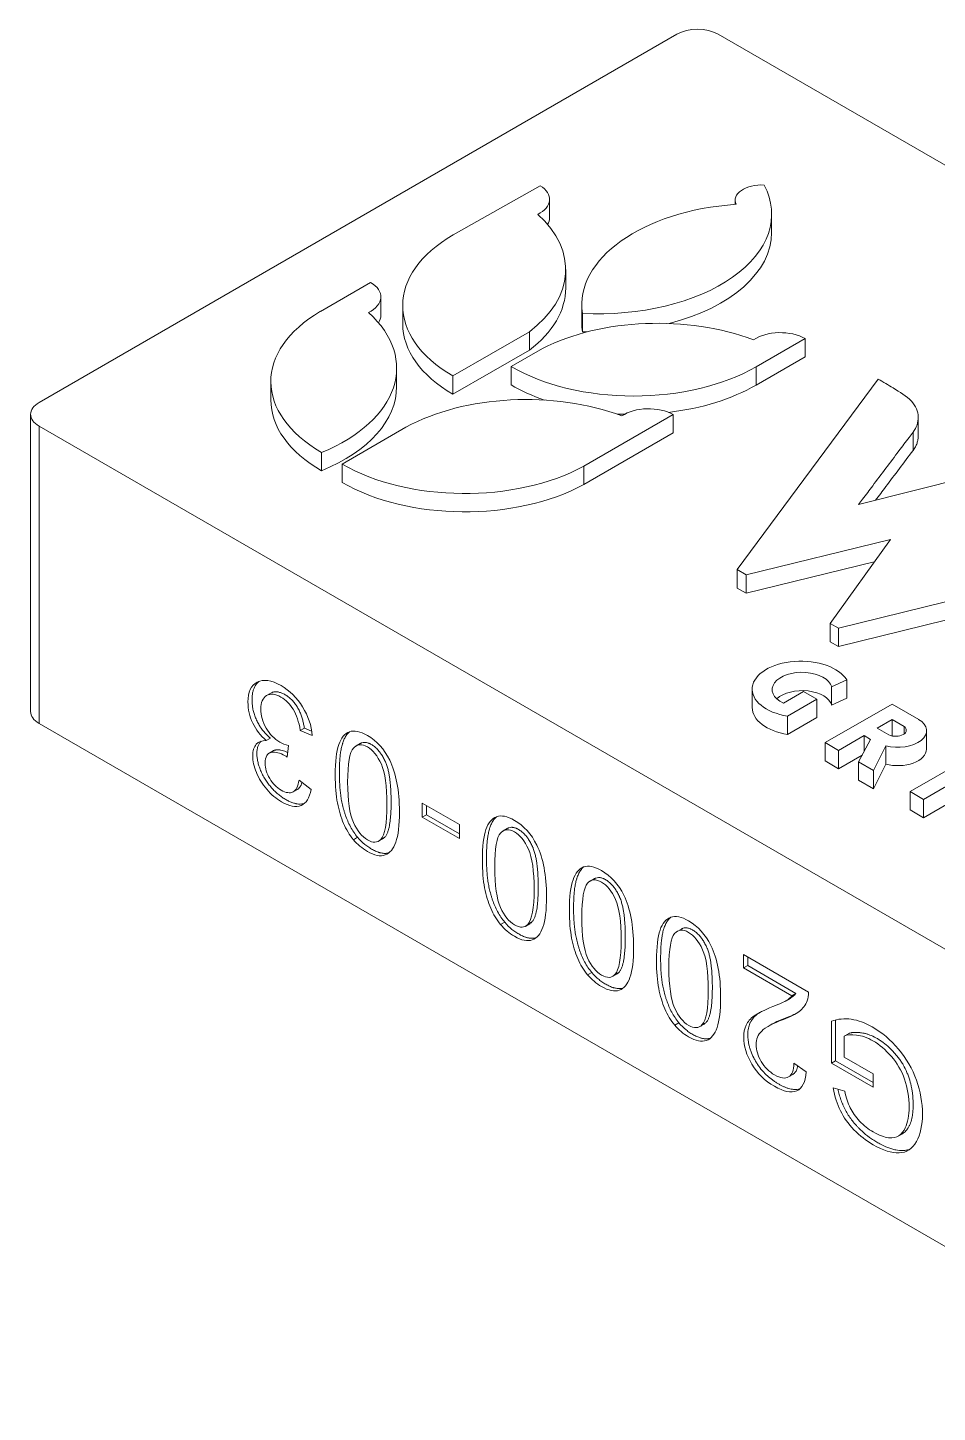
# Model space of a CAD drawing. Header units: millimetres. Extents: x 43 to 225, y 132 to 203.
# Drawn here: x 157.81 to 189.07, y 137.77 to 185.36 of the extents above; entities that cross this region are included whole.
import ezdxf

# ---------------------------------------------------------------- set-up
doc = ezdxf.new("R2010")
doc.units = ezdxf.units.MM
doc.layers.add('core', color=7, linetype='Continuous', lineweight=20)

msp = doc.modelspace()

# ---------------------------------------------------------------- linework, layer by layer
at = {"layer": 'core'}
for p, q in [((158.205, 172.479), (180.125, 185.135)), ((224.673, 160.232), (181.539, 185.135)), ((172.438, 178.243), (175.429, 179.928)), ((175.746, 178.83), (175.746, 179.461)), ((182.124, 179.429), (182.124, 179.288)), ((183.379, 178.324), (183.379, 178.955)), ((176.301, 176.415), (176.301, 177.045)), ((167.879, 175.611), (169.599, 176.603)), ((169.951, 175.477), (169.951, 176.108)), ((170.702, 175.813), (170.702, 175.183)), ((176.853, 175.83), (176.853, 175.199)), ((176.874, 175.541), (176.874, 174.911)), ((175.052, 174.906), (172.427, 173.39)), ((175.052, 174.275), (175.052, 174.906)), ((184.525, 174.678), (182.845, 173.707)), ((184.525, 174.047), (184.525, 174.678)), ((172.427, 172.76), (175.052, 174.275)), ((174.426, 173.713), (175.501, 174.334)), ((174.426, 173.082), (174.426, 173.713)), ((182.845, 173.077), (184.525, 174.047)), ((170.492, 173.026), (170.492, 173.656)), ((172.427, 173.39), (172.427, 172.76)), ((187.034, 173.276), (182.192, 166.732)), ((166.169, 173.197), (166.169, 172.566)), ((157.912, 172.071), (157.912, 161.856)), ((179.993, 172.061), (176.919, 170.286)), ((179.993, 171.43), (179.993, 172.061)), ((188.416, 171.33), (188.416, 171.96)), ((158.205, 171.663), (158.205, 161.447)), ((158.205, 171.663), (199.217, 147.984)), ((168.618, 170.36), (170.813, 171.627)), ((176.919, 169.656), (179.993, 171.43)), ((188.237, 170.828), (188.237, 171.459)), ((167.915, 170.762), (167.915, 170.132)), ((192.046, 170.408), (186.367, 168.972)), ((168.618, 169.729), (168.618, 170.36)), ((176.919, 170.286), (176.919, 169.656)), ((182.498, 166.556), (187.457, 167.765)), ((187.457, 167.765), (185.388, 164.887)), ((185.677, 164.72), (197.014, 167.514)), ((182.192, 166.101), (182.192, 166.732)), ((182.192, 166.732), (182.498, 166.556)), ((186.907, 167), (182.498, 165.925)), ((197.014, 166.884), (185.677, 164.09)), ((182.498, 165.925), (182.192, 166.101)), ((182.498, 165.925), (182.498, 166.556)), ((185.388, 164.257), (185.388, 164.887)), ((185.388, 164.887), (185.677, 164.72)), ((185.677, 164.09), (185.677, 164.72)), ((185.677, 164.09), (185.388, 164.257)), ((185.959, 162.941), (185.44, 162.702)), ((185.959, 162.311), (185.959, 162.941)), ((166.166, 162.486), (166.025, 162.405)), ((182.71, 162.624), (182.71, 161.993)), ((183.781, 162.148), (184.471, 162.547)), ((184.471, 162.547), (184.937, 162.278)), ((185.44, 162.702), (185.44, 162.071)), ((185.44, 162.071), (185.959, 162.311)), ((184.937, 162.278), (183.928, 161.695)), ((184.937, 162.278), (184.937, 161.647)), ((185.218, 160.787), (187.517, 162.114)), ((187.517, 162.114), (188.431, 161.586)), ((158.205, 161.447), (199.217, 137.769)), ((183.928, 161.695), (183.928, 161.065)), ((183.928, 161.065), (184.937, 161.647)), ((187.516, 161.583), (187.002, 161.286)), ((187.516, 161.583), (187.516, 161.016)), ((187.927, 161.346), (187.516, 161.583)), ((187.927, 161.083), (187.927, 161.346)), ((166.154, 160.94), (166.013, 160.859)), ((167.321, 161.286), (167.18, 161.204)), ((167.18, 161.204), (167.595, 161.028)), ((167.321, 161.286), (167.572, 161.18)), ((186.556, 161.028), (185.678, 160.521)), ((186.777, 160.9), (186.363, 160.126)), ((186.556, 161.028), (186.556, 160.486)), ((186.777, 160.9), (186.556, 161.028)), ((187.002, 161.286), (187.408, 161.052)), ((188.701, 160.564), (188.701, 161.195)), ((166.25, 160.505), (166.108, 160.423)), ((166.73, 160.29), (166.776, 160.684)), ((169.238, 160.754), (169.096, 160.672)), ((185.218, 160.787), (185.218, 160.156)), ((185.678, 160.521), (185.218, 160.787)), ((185.678, 160.521), (185.678, 159.891)), ((186.883, 159.825), (187.298, 160.681)), ((187.298, 160.05), (187.298, 160.681)), ((188.136, 159.102), (190.435, 160.429)), ((185.218, 160.156), (185.678, 159.891)), ((185.678, 159.891), (186.487, 160.358)), ((186.363, 160.126), (186.363, 159.496)), ((186.883, 159.825), (186.363, 160.126)), ((186.883, 159.195), (187.298, 160.05)), ((190.894, 160.164), (188.596, 158.837)), ((167.553, 159.176), (167.138, 159.501)), ((186.363, 159.496), (186.883, 159.195)), ((186.883, 159.825), (186.883, 159.195)), ((188.596, 158.206), (190.894, 159.533)), ((166.942, 159.1), (167.083, 159.181)), ((188.136, 159.102), (188.136, 158.472)), ((188.596, 158.837), (188.136, 159.102)), ((172.65, 157.969), (171.375, 158.705)), ((171.375, 158.705), (171.375, 158.223)), ((171.516, 158.623), (171.516, 158.305)), ((188.596, 158.837), (188.596, 158.206)), ((171.516, 158.305), (171.375, 158.223)), ((171.375, 158.223), (172.65, 157.487)), ((171.516, 158.305), (172.65, 157.65)), ((188.136, 158.472), (188.596, 158.206)), ((169.15, 157.533), (169.008, 157.451)), ((170.088, 157.541), (169.946, 157.459)), ((172.65, 157.487), (172.65, 157.969)), ((174.293, 157.835), (174.152, 157.753)), ((169.874, 157.401), (170.015, 157.483)), ((177.285, 156.108), (177.144, 156.026)), ((174.205, 154.614), (174.063, 154.533)), ((174.929, 154.482), (175.07, 154.564)), ((175.143, 154.622), (175.001, 154.54)), ((180.277, 154.38), (180.135, 154.299)), ((182.414, 153.502), (182.414, 153.042)), ((184.648, 152.213), (182.414, 153.502)), ((182.555, 153.421), (182.555, 153.124)), ((177.197, 152.887), (177.055, 152.805)), ((177.921, 152.755), (178.062, 152.837)), ((178.135, 152.895), (177.993, 152.813)), ((182.555, 153.124), (182.414, 153.042)), ((182.414, 153.042), (184.071, 152.086)), ((182.555, 153.124), (184.213, 152.167)), ((183.874, 151.914), (184.016, 151.996)), ((184.213, 152.167), (184.071, 152.086)), ((180.189, 151.16), (180.047, 151.078)), ((180.913, 151.028), (181.054, 151.109)), ((181.126, 151.167), (180.985, 151.086)), ((183.401, 151.116), (183.26, 151.034)), ((185.436, 151.215), (185.436, 149.767)), ((185.578, 151.249), (185.578, 149.849)), ((186.015, 150.783), (185.874, 150.701)), ((185.874, 149.975), (185.874, 150.701)), ((186.867, 149.401), (185.874, 149.975)), ((184.569, 149.469), (184.143, 149.765)), ((185.578, 149.849), (185.436, 149.767)), ((185.436, 149.767), (186.867, 148.943)), ((185.578, 149.849), (186.867, 149.106)), ((183.962, 149.297), (184.103, 149.378)), ((186.867, 148.943), (186.867, 149.401)), ((185.89, 148.812), (185.487, 148.918)), ((187.73, 147.264), (187.871, 147.345))]:
    msp.add_line(p, q, dxfattribs=at)
for centre, major_axis, start_param, end_param in [((180.832, 184.727), (1, 0), 0.785398, 2.356194), ((174.551, 179.461), (-1.194, 0), 2.294899, 3.886872), ((177.44, 178.955), (-5.939, 0), 1.475461, 3.436449), ((183.033, 179.429), (-0.909, 0), 4.613946, 6.550826), ((170.18, 177.045), (-6.121, 0), 2.491417, 3.70877), ((182.891, 175.83), (-6.038, 0), 4.834433, 6.36614), ((174.551, 178.83), (-1.194, 0), 2.801196, 3.14158), ((176.669, 175.813), (-5.967, 0), 5.500462, 7.063225), ((177.44, 178.324), (-5.939, 0), 1.989822, 3.141565), ((168.726, 176.108), (-1.224, 0), 2.279974, 3.918824), ((170.18, 176.415), (-6.121, 0), 2.491417, 3.141579), ((172.135, 173.197), (-5.966, 0), 5.506585, 7.068214), ((164.327, 173.656), (-6.165, 0), 2.191928, 3.709688), ((168.726, 175.477), (-1.224, 0), 2.767608, 3.141572), ((176.669, 175.183), (-5.967, 0), 0, 0.78004), ((179.461, 171.746), (-5.981, 0), 4.129317, 5.436114), ((182.891, 175.199), (6.038, 0), 3.141569, 3.224547), ((177.44, 178.324), (-5.939, 0), 1.475461, 1.503037), ((183.679, 174.186), (-1.2, 0), 3.929722, 5.591101), ((178.64, 176.125), (-5.934, 0), 0.781053, 2.358279), ((164.327, 173.026), (-6.165, 0), 2.191928, 3.141571), ((174.951, 169.112), (-6.008, 0), 4.134549, 5.472031), ((178.64, 175.494), (-5.934, 0), 0.781053, 1.027223), ((178.64, 175.494), (-5.934, 0), 1.773177, 2.358279), ((158.912, 172.071), (1, 0), 2.356194, 3.926991), ((172.135, 172.566), (-5.966, 0), 0.000017, 0.785029), ((178.64, 175.494), (-5.934, 0), 1.470153, 1.51742), ((179.147, 171.571), (-1.198, 0), 3.928978, 5.581167), ((172.834, 172.788), (-5.955, 0), 0.784219, 2.326779), ((172.834, 172.157), (-5.955, 0), 0.784219, 2.326779), ((184.381, 162.624), (-1.671, 0), 3.476785, 7.579783), ((184.425, 162.611), (1.028, 0), 0.15277, 4.036226), ((184.425, 161.981), (-1.028, 0), 3.294363, 5.722978), ((158.912, 161.856), (1, 0), 3.141592, 3.926991), ((184.381, 161.993), (1.671, 0), 3.141579, 4.438191), ((187.717, 161.195), (-0.984, 0), 1.13075, 3.901268), ((187.641, 161.215), (0.366, 0), 4.023893, 6.954947), ((187.717, 160.564), (-0.984, 0), 1.13075, 3.141584)]:
    msp.add_ellipse(centre, major_axis=major_axis, ratio=0.57735, start_param=start_param, end_param=end_param, dxfattribs=at)
for points, degree in [([(182.845, 173.707), (182.845, 173.077)], 1), ([(167.595, 161.028), (167.567, 161.369), (167.455, 161.698), (167.259, 162.015)], 3), ([(184.599, 151.908), (184.635, 151.994), (184.65, 152.097), (184.648, 152.213)], 3)]:
    msp.add_open_spline(points, degree=degree, dxfattribs=at)
for points, knots in [([(188.237, 171.459), (188.361, 171.62), (188.484, 171.99), (188.257, 172.56), (187.605, 172.938), (187.221, 173.186), (187.034, 173.276)], [0, 0, 0, 0, 0.252214, 0.523488, 0.798814, 1, 1, 1, 1]), ([(186.367, 168.972), (186.409, 169.034), (186.579, 169.247), (186.883, 169.663), (187.302, 170.215), (187.717, 170.769), (188.029, 171.183), (188.191, 171.398), (188.237, 171.459)], [0, 0, 0, 0, 0.073939, 0.258827, 0.5, 0.741173, 0.926061, 1, 1, 1, 1]), ([(188.416, 171.33), (188.416, 171.311), (188.416, 171.293), (188.413, 171.253), (188.41, 171.231), (188.4, 171.165), (188.389, 171.122), (188.359, 171.036), (188.341, 170.994), (188.307, 170.931), (188.294, 170.91), (188.267, 170.869), (188.252, 170.849), (188.237, 170.828)], [0, 0, 0, 0, 0.106345, 0.106345, 0.23401, 0.23401, 0.48934, 0.48934, 0.74467, 0.74467, 0.872335, 0.872335, 1, 1, 1, 1]), ([(188.237, 170.828), (188.081, 170.621), (187.925, 170.414), (187.613, 169.999), (187.458, 169.792), (187.185, 169.43), (187.068, 169.275), (186.952, 169.12)], [0, 0, 0, 0, 0.363959, 0.363959, 0.727918, 0.727918, 1, 1, 1, 1]), ([(167.259, 162.015), (167.063, 162.332), (166.817, 162.576), (166.192, 162.937), (165.92, 162.976), (165.489, 162.751), (165.382, 162.525), (165.382, 161.932), (165.437, 161.69), (165.658, 161.227), (165.813, 161.027), (166.013, 160.859)], [0, 0, 0, 0, 0.206488, 0.206488, 0.435249, 0.435249, 0.663553, 0.663553, 0.831776, 0.831776, 1, 1, 1, 1]), ([(165.763, 162.893), (165.76, 162.89), (165.756, 162.887), (165.704, 162.844), (165.661, 162.795), (165.618, 162.72), (165.61, 162.705), (165.595, 162.672), (165.574, 162.623), (165.548, 162.532), (165.535, 162.453), (165.528, 162.39), (165.527, 162.369), (165.524, 162.326), (165.524, 162.304), (165.523, 162.238), (165.524, 162.193), (165.531, 162.101), (165.536, 162.055), (165.547, 161.982), (165.551, 161.958), (165.561, 161.909), (165.578, 161.836), (165.6, 161.762), (165.627, 161.688), (165.636, 161.663), (165.656, 161.613), (165.667, 161.588), (165.701, 161.515), (165.725, 161.467), (165.766, 161.397), (165.787, 161.362), (165.809, 161.328), (165.824, 161.305), (165.832, 161.294), (165.871, 161.238), (165.903, 161.196), (165.971, 161.116), (166.007, 161.078), (166.08, 161.006), (166.117, 160.972), (166.154, 160.94)], [0, 0, 0, 0, 0.009533, 0.009533, 0.133341, 0.133341, 0.164294, 0.164294, 0.195246, 0.25715, 0.319054, 0.319054, 0.350006, 0.350006, 0.380958, 0.380958, 0.442862, 0.442862, 0.504767, 0.504767, 0.535719, 0.535719, 0.566671, 0.628575, 0.628575, 0.659527, 0.659527, 0.690479, 0.690479, 0.752383, 0.752383, 0.783335, 0.798811, 0.798811, 0.814287, 0.814287, 0.876192, 0.876192, 0.938096, 0.938096, 1, 1, 1, 1]), ([(166.776, 160.684), (166.659, 160.716), (166.562, 160.754), (166.291, 160.911), (166.133, 161.074), (165.884, 161.503), (165.822, 161.721), (165.822, 162.171), (165.889, 162.325), (166.158, 162.483), (166.323, 162.465), (166.683, 162.258), (166.822, 162.117), (167.051, 161.745), (167.132, 161.503), (167.18, 161.204)], [0, 0, 0, 0, 0.064915, 0.064915, 0.223281, 0.223281, 0.381646, 0.381646, 0.547929, 0.547929, 0.715282, 0.715282, 0.857346, 0.857346, 1, 1, 1, 1]), ([(167.321, 161.286), (167.314, 161.33), (167.306, 161.375), (167.288, 161.465), (167.277, 161.51), (167.253, 161.602), (167.239, 161.648), (167.216, 161.718), (167.207, 161.742), (167.189, 161.789), (167.18, 161.812), (167.15, 161.881), (167.127, 161.927), (167.096, 161.983), (167.089, 161.994), (167.076, 162.016), (167.069, 162.027), (167.048, 162.059), (167.005, 162.122), (166.958, 162.181), (166.917, 162.227), (166.908, 162.236), (166.891, 162.254), (166.866, 162.279), (166.823, 162.319), (166.778, 162.355), (166.751, 162.375), (166.733, 162.388), (166.724, 162.394), (166.697, 162.412), (166.679, 162.423), (166.642, 162.444), (166.588, 162.474), (166.535, 162.496), (166.481, 162.513), (166.463, 162.518), (166.429, 162.526), (166.378, 162.535), (166.313, 162.535), (166.268, 162.526), (166.238, 162.518), (166.224, 162.514), (166.196, 162.502), (166.183, 162.496), (166.169, 162.488), (166.168, 162.487), (166.166, 162.486)], [0, 0, 0, 0, 0.068757, 0.068757, 0.137514, 0.137514, 0.206271, 0.206271, 0.240649, 0.240649, 0.275027, 0.275027, 0.343784, 0.343784, 0.360973, 0.360973, 0.378163, 0.378163, 0.412541, 0.481298, 0.481298, 0.498487, 0.498487, 0.515676, 0.550055, 0.584433, 0.601622, 0.601622, 0.618812, 0.618812, 0.65319, 0.65319, 0.687569, 0.756325, 0.756325, 0.790704, 0.790704, 0.825082, 0.893839, 0.928218, 0.928218, 0.962596, 0.962596, 0.996974, 0.996974, 1, 1, 1, 1]), ([(166.013, 160.859), (165.86, 160.865), (165.744, 160.821), (165.587, 160.637), (165.548, 160.505), (165.548, 160.159), (165.588, 159.968), (165.754, 159.557), (165.871, 159.363), (166.182, 159.002), (166.352, 158.858), (166.804, 158.597), (167.028, 158.556), (167.387, 158.702), (167.502, 158.885), (167.553, 159.176)], [0, 0, 0, 0, 0.121771, 0.121771, 0.24333, 0.24333, 0.371361, 0.371361, 0.499752, 0.499752, 0.628422, 0.628422, 0.814211, 0.814211, 1, 1, 1, 1]), ([(170.253, 160.185), (170.067, 160.563), (169.811, 160.846), (169.238, 161.176), (169.033, 161.219), (168.709, 161.098), (168.586, 160.952), (168.424, 160.483), (168.383, 160.137), (168.383, 159.292), (168.408, 158.971), (168.51, 158.456), (168.58, 158.221), (168.758, 157.801), (168.872, 157.615), (169.008, 157.451)], [0, 0, 0, 0, 0.193209, 0.193209, 0.339782, 0.339782, 0.485888, 0.485888, 0.631839, 0.631839, 0.754895, 0.754895, 0.877448, 0.877448, 1, 1, 1, 1]), ([(168.875, 161.16), (168.874, 161.16), (168.857, 161.146), (168.841, 161.13), (168.818, 161.106), (168.81, 161.098), (168.796, 161.081), (168.789, 161.072), (168.754, 161.027), (168.73, 160.987), (168.686, 160.903), (168.667, 160.857), (168.646, 160.798), (168.642, 160.786), (168.634, 160.761), (168.63, 160.749), (168.619, 160.711), (168.612, 160.686), (168.594, 160.608), (168.583, 160.556), (168.566, 160.448), (168.558, 160.393), (168.546, 160.282), (168.541, 160.225), (168.53, 160.054), (168.526, 159.937), (168.524, 159.76), (168.525, 159.7), (168.526, 159.58), (168.528, 159.519), (168.533, 159.397), (168.536, 159.335), (168.542, 159.241), (168.545, 159.21), (168.551, 159.147), (168.554, 159.115), (168.564, 159.02), (168.573, 158.956), (168.588, 158.859), (168.594, 158.827), (168.607, 158.762), (168.614, 158.729), (168.636, 158.63), (168.652, 158.564), (168.68, 158.464), (168.69, 158.43), (168.711, 158.363), (168.722, 158.329), (168.757, 158.228), (168.782, 158.161), (168.838, 158.028), (168.87, 157.962), (168.975, 157.765), (169.057, 157.644), (169.15, 157.533)], [0, 0, 0, 0, 0.000547, 0.024344, 0.024344, 0.036242, 0.036242, 0.04814, 0.04814, 0.095733, 0.095733, 0.143326, 0.143326, 0.155224, 0.155224, 0.167123, 0.167123, 0.190919, 0.190919, 0.238512, 0.238512, 0.286105, 0.286105, 0.333698, 0.333698, 0.428884, 0.428884, 0.476477, 0.476477, 0.52407, 0.52407, 0.571663, 0.571663, 0.59546, 0.59546, 0.619256, 0.619256, 0.666849, 0.666849, 0.690646, 0.690646, 0.714442, 0.714442, 0.762035, 0.762035, 0.785832, 0.785832, 0.809628, 0.809628, 0.857221, 0.857221, 0.904814, 0.904814, 1, 1, 1, 1]), ([(165.832, 160.837), (165.818, 160.824), (165.806, 160.81), (165.773, 160.767), (165.755, 160.737), (165.725, 160.668), (165.714, 160.63), (165.697, 160.55), (165.691, 160.497), (165.689, 160.44), (165.689, 160.417), (165.689, 160.406), (165.69, 160.371), (165.691, 160.347), (165.697, 160.275), (165.707, 160.202), (165.723, 160.126), (165.735, 160.075), (165.742, 160.049), (165.765, 159.971), (165.782, 159.92), (165.822, 159.818), (165.844, 159.767), (165.881, 159.691), (165.894, 159.666), (165.921, 159.616), (165.935, 159.591), (165.978, 159.519), (166.039, 159.426), (166.106, 159.339), (166.159, 159.275), (166.177, 159.254), (166.213, 159.214), (166.268, 159.154), (166.324, 159.099), (166.382, 159.047), (166.402, 159.03), (166.441, 158.997), (166.46, 158.981), (166.519, 158.936), (166.559, 158.908), (166.638, 158.856), (166.678, 158.833), (166.738, 158.8), (166.758, 158.79), (166.797, 158.77), (166.817, 158.761), (166.877, 158.735), (166.916, 158.721), (166.974, 158.703), (167.003, 158.696), (167.031, 158.69), (167.05, 158.686), (167.06, 158.684), (167.107, 158.677), (167.179, 158.672), (167.264, 158.683), (167.312, 158.697), (167.328, 158.702), (167.328, 158.703), (167.329, 158.703)], [0, 0, 0, 0, 0.025615, 0.025615, 0.070911, 0.070911, 0.116207, 0.116207, 0.161503, 0.172827, 0.172827, 0.184151, 0.184151, 0.206799, 0.206799, 0.252095, 0.274743, 0.274743, 0.297391, 0.297391, 0.342687, 0.342687, 0.387983, 0.387983, 0.410631, 0.410631, 0.433279, 0.433279, 0.478575, 0.523871, 0.523871, 0.546519, 0.546519, 0.569167, 0.614463, 0.614463, 0.637111, 0.637111, 0.659759, 0.659759, 0.705055, 0.705055, 0.750351, 0.750351, 0.772999, 0.772999, 0.795647, 0.795647, 0.840943, 0.840943, 0.863591, 0.874915, 0.874915, 0.886239, 0.886239, 0.931535, 0.976831, 0.999479, 0.999479, 1, 1, 1, 1]), ([(167.138, 159.501), (167.107, 159.285), (167.038, 159.149), (166.823, 159.039), (166.689, 159.058), (166.365, 159.245), (166.232, 159.379), (166.026, 159.729), (165.974, 159.904), (165.974, 160.301), (166.044, 160.426), (166.328, 160.474), (166.487, 160.436), (166.68, 160.325), (166.703, 160.31), (166.73, 160.29)], [0, 0, 0, 0, 0.148801, 0.148801, 0.298837, 0.298837, 0.449674, 0.449674, 0.600512, 0.600512, 0.790773, 0.790773, 0.981319, 0.981319, 1, 1, 1, 1]), ([(166.25, 160.505), (166.259, 160.51), (166.269, 160.515), (166.286, 160.522), (166.292, 160.524), (166.304, 160.527), (166.31, 160.529), (166.322, 160.531), (166.329, 160.532), (166.341, 160.534), (166.373, 160.538), (166.42, 160.54), (166.461, 160.537), (166.489, 160.534), (166.503, 160.532), (166.574, 160.518), (166.633, 160.5), (166.711, 160.465), (166.73, 160.456), (166.748, 160.447)], [0, 0, 0, 0, 0.074879, 0.074879, 0.116021, 0.116021, 0.157163, 0.157163, 0.198305, 0.198305, 0.239447, 0.404015, 0.4863, 0.4863, 0.568584, 0.568584, 0.89772, 0.89772, 1, 1, 1, 1]), ([(169.946, 157.459), (169.832, 157.339), (169.68, 157.333), (169.296, 157.555), (169.135, 157.754), (168.875, 158.326), (168.809, 158.791), (168.809, 160.072), (168.875, 160.459), (169.005, 160.598)], [0, 0, 0, 0, 0.247316, 0.247316, 0.499128, 0.499128, 0.75015, 0.75015, 1, 1, 1, 1]), ([(169.005, 160.598), (169.134, 160.736), (169.294, 160.75), (169.676, 160.53), (169.836, 160.332), (170.096, 159.757), (170.16, 159.293), (170.16, 158.013), (170.089, 157.615), (169.946, 157.459)], [0, 0, 0, 0, 0.25162, 0.25162, 0.502101, 0.502101, 0.751244, 0.751244, 1, 1, 1, 1]), ([(169.238, 160.754), (169.242, 160.756), (169.247, 160.759), (169.258, 160.765), (169.265, 160.768), (169.279, 160.774), (169.286, 160.776), (169.321, 160.788), (169.352, 160.794), (169.392, 160.795), (169.401, 160.795), (169.417, 160.794), (169.443, 160.791), (169.486, 160.783), (169.53, 160.768), (169.557, 160.757), (169.575, 160.748), (169.584, 160.744), (169.612, 160.73), (169.63, 160.72), (169.666, 160.697), (169.684, 160.685), (169.72, 160.659), (169.738, 160.644), (169.774, 160.614), (169.791, 160.597), (169.842, 160.546), (169.875, 160.509), (169.914, 160.459), (169.922, 160.449), (169.937, 160.428), (169.944, 160.418), (169.966, 160.386), (169.979, 160.365), (170.019, 160.3), (170.044, 160.255), (170.078, 160.187), (170.09, 160.164), (170.106, 160.129), (170.111, 160.118), (170.121, 160.094), (170.126, 160.083), (170.14, 160.048), (170.148, 160.024), (170.164, 159.977), (170.171, 159.954), (170.191, 159.884), (170.203, 159.838), (170.223, 159.747), (170.231, 159.702), (170.243, 159.634), (170.246, 159.611), (170.253, 159.566), (170.256, 159.544), (170.264, 159.477), (170.269, 159.433), (170.282, 159.302), (170.288, 159.216), (170.295, 159.087), (170.296, 159.045), (170.299, 158.96), (170.3, 158.917), (170.301, 158.833), (170.302, 158.792), (170.302, 158.708), (170.302, 158.667), (170.3, 158.544), (170.298, 158.462), (170.289, 158.302), (170.283, 158.223), (170.267, 158.068), (170.256, 157.993), (170.234, 157.883), (170.226, 157.848), (170.207, 157.778), (170.197, 157.744), (170.178, 157.694), (170.171, 157.678), (170.157, 157.647), (170.15, 157.632), (170.126, 157.589), (170.108, 157.563), (170.088, 157.541)], [0, 0, 0, 0, 0.005656, 0.005656, 0.013807, 0.013807, 0.021957, 0.021957, 0.054558, 0.054558, 0.062709, 0.062709, 0.070859, 0.08716, 0.103461, 0.111611, 0.111611, 0.119761, 0.119761, 0.136062, 0.136062, 0.152363, 0.152363, 0.168663, 0.168663, 0.184964, 0.184964, 0.217566, 0.217566, 0.225716, 0.225716, 0.233866, 0.233866, 0.250167, 0.250167, 0.282768, 0.282768, 0.299069, 0.299069, 0.30722, 0.30722, 0.31537, 0.31537, 0.331671, 0.331671, 0.347971, 0.347971, 0.380573, 0.380573, 0.413174, 0.413174, 0.429475, 0.429475, 0.445776, 0.445776, 0.478377, 0.478377, 0.54358, 0.54358, 0.576181, 0.576181, 0.608783, 0.608783, 0.641384, 0.641384, 0.673986, 0.673986, 0.739189, 0.739189, 0.804391, 0.804391, 0.869594, 0.869594, 0.902196, 0.902196, 0.934797, 0.934797, 0.951098, 0.951098, 0.967399, 0.967399, 1, 1, 1, 1]), ([(169.008, 157.451), (169.145, 157.288), (169.304, 157.154), (169.731, 156.907), (169.935, 156.865), (170.259, 156.984), (170.382, 157.13), (170.546, 157.598), (170.587, 157.945), (170.587, 159.139), (170.475, 159.733), (170.253, 160.185)], [0, 0, 0, 0, 0.138863, 0.138863, 0.326658, 0.326658, 0.513852, 0.513852, 0.701645, 0.701645, 1, 1, 1, 1]), ([(167.244, 159.418), (167.243, 159.414), (167.241, 159.41), (167.231, 159.378), (167.221, 159.352), (167.203, 159.314), (167.196, 159.302), (167.182, 159.279), (167.175, 159.269), (167.152, 159.238), (167.135, 159.219), (167.111, 159.2), (167.106, 159.196), (167.096, 159.189), (167.09, 159.186), (167.084, 159.182), (167.084, 159.182), (167.083, 159.181)], [0, 0, 0, 0, 0.04113, 0.04113, 0.312611, 0.312611, 0.448352, 0.448352, 0.584093, 0.584093, 0.855574, 0.855574, 0.923444, 0.923444, 0.991315, 0.991315, 1, 1, 1, 1]), ([(175.308, 157.267), (175.122, 157.644), (174.867, 157.927), (174.293, 158.258), (174.088, 158.3), (173.764, 158.179), (173.642, 158.033), (173.479, 157.564), (173.439, 157.218), (173.439, 156.374), (173.463, 156.052), (173.566, 155.537), (173.636, 155.303), (173.814, 154.883), (173.927, 154.696), (174.063, 154.533)], [0, 0, 0, 0, 0.193209, 0.193209, 0.339782, 0.339782, 0.485888, 0.485888, 0.631839, 0.631839, 0.754895, 0.754895, 0.877448, 0.877448, 1, 1, 1, 1]), ([(173.93, 158.241), (173.929, 158.241), (173.912, 158.227), (173.896, 158.212), (173.873, 158.187), (173.866, 158.179), (173.851, 158.162), (173.844, 158.153), (173.81, 158.108), (173.785, 158.069), (173.742, 157.984), (173.723, 157.939), (173.701, 157.879), (173.697, 157.867), (173.689, 157.842), (173.686, 157.83), (173.674, 157.793), (173.668, 157.767), (173.649, 157.69), (173.639, 157.637), (173.621, 157.529), (173.614, 157.474), (173.601, 157.363), (173.596, 157.307), (173.585, 157.135), (173.581, 157.019), (173.58, 156.841), (173.58, 156.781), (173.582, 156.661), (173.583, 156.6), (173.588, 156.478), (173.591, 156.416), (173.598, 156.323), (173.6, 156.291), (173.606, 156.228), (173.609, 156.197), (173.619, 156.101), (173.628, 156.037), (173.644, 155.941), (173.65, 155.908), (173.662, 155.843), (173.669, 155.81), (173.691, 155.712), (173.708, 155.645), (173.736, 155.545), (173.745, 155.512), (173.766, 155.444), (173.777, 155.41), (173.812, 155.309), (173.837, 155.243), (173.894, 155.109), (173.925, 155.043), (174.031, 154.847), (174.112, 154.726), (174.205, 154.614)], [0, 0, 0, 0, 0.000547, 0.024344, 0.024344, 0.036242, 0.036242, 0.04814, 0.04814, 0.095733, 0.095733, 0.143326, 0.143326, 0.155224, 0.155224, 0.167123, 0.167123, 0.190919, 0.190919, 0.238512, 0.238512, 0.286105, 0.286105, 0.333698, 0.333698, 0.428884, 0.428884, 0.476477, 0.476477, 0.52407, 0.52407, 0.571663, 0.571663, 0.59546, 0.59546, 0.619256, 0.619256, 0.666849, 0.666849, 0.690646, 0.690646, 0.714442, 0.714442, 0.762035, 0.762035, 0.785832, 0.785832, 0.809628, 0.809628, 0.857221, 0.857221, 0.904814, 0.904814, 1, 1, 1, 1]), ([(169.15, 157.533), (169.229, 157.438), (169.312, 157.357), (169.421, 157.269), (169.443, 157.253), (169.487, 157.22), (169.51, 157.204), (169.577, 157.16), (169.621, 157.133), (169.71, 157.085), (169.754, 157.063), (169.821, 157.036), (169.843, 157.028), (169.876, 157.016), (169.887, 157.013), (169.908, 157.006), (169.919, 157.003), (169.973, 156.99), (170.036, 156.98), (170.096, 156.98), (170.135, 156.982), (170.154, 156.984), (170.192, 156.991), (170.21, 156.996), (170.231, 157.003), (170.234, 157.004), (170.238, 157.006)], [0, 0, 0, 0, 0.232572, 0.232572, 0.290715, 0.290715, 0.348858, 0.348858, 0.465143, 0.465143, 0.581429, 0.581429, 0.639572, 0.639572, 0.668644, 0.668644, 0.697715, 0.697715, 0.814001, 0.872144, 0.872144, 0.930287, 0.930287, 0.98843, 0.98843, 1, 1, 1, 1]), ([(170.088, 157.541), (170.077, 157.53), (170.066, 157.52), (170.043, 157.501), (170.031, 157.492), (170.018, 157.484), (170.016, 157.483), (170.015, 157.483)], [0, 0, 0, 0, 0.476191, 0.476191, 0.952382, 0.952382, 1, 1, 1, 1]), ([(175.001, 154.54), (174.887, 154.42), (174.735, 154.414), (174.351, 154.636), (174.19, 154.835), (173.93, 155.407), (173.865, 155.872), (173.865, 157.153), (173.931, 157.541), (174.06, 157.679)], [0, 0, 0, 0, 0.247316, 0.247316, 0.499128, 0.499128, 0.75015, 0.75015, 1, 1, 1, 1]), ([(174.06, 157.679), (174.19, 157.818), (174.35, 157.831), (174.731, 157.611), (174.891, 157.413), (175.151, 156.838), (175.216, 156.375), (175.216, 155.094), (175.144, 154.696), (175.001, 154.54)], [0, 0, 0, 0, 0.25162, 0.25162, 0.502101, 0.502101, 0.751244, 0.751244, 1, 1, 1, 1]), ([(174.293, 157.835), (174.298, 157.838), (174.302, 157.84), (174.314, 157.846), (174.32, 157.849), (174.334, 157.855), (174.341, 157.858), (174.377, 157.87), (174.407, 157.875), (174.448, 157.876), (174.456, 157.876), (174.473, 157.875), (174.498, 157.873), (174.541, 157.864), (174.585, 157.849), (174.612, 157.838), (174.63, 157.83), (174.64, 157.825), (174.667, 157.811), (174.685, 157.801), (174.721, 157.779), (174.739, 157.766), (174.776, 157.74), (174.793, 157.726), (174.829, 157.695), (174.847, 157.679), (174.898, 157.628), (174.93, 157.591), (174.969, 157.54), (174.977, 157.53), (174.992, 157.509), (174.999, 157.499), (175.021, 157.467), (175.035, 157.446), (175.075, 157.381), (175.099, 157.337), (175.134, 157.268), (175.145, 157.245), (175.161, 157.211), (175.166, 157.199), (175.176, 157.176), (175.181, 157.164), (175.195, 157.129), (175.203, 157.105), (175.219, 157.058), (175.226, 157.035), (175.247, 156.966), (175.258, 156.92), (175.278, 156.828), (175.287, 156.783), (175.298, 156.715), (175.302, 156.692), (175.308, 156.648), (175.311, 156.625), (175.32, 156.559), (175.325, 156.515), (175.338, 156.383), (175.344, 156.297), (175.35, 156.168), (175.352, 156.126), (175.354, 156.041), (175.355, 155.999), (175.357, 155.915), (175.357, 155.873), (175.357, 155.79), (175.357, 155.748), (175.355, 155.625), (175.353, 155.544), (175.345, 155.383), (175.339, 155.304), (175.322, 155.15), (175.311, 155.074), (175.289, 154.965), (175.281, 154.929), (175.262, 154.859), (175.252, 154.825), (175.233, 154.776), (175.227, 154.759), (175.213, 154.728), (175.205, 154.713), (175.181, 154.67), (175.163, 154.644), (175.143, 154.622)], [0, 0, 0, 0, 0.005656, 0.005656, 0.013807, 0.013807, 0.021957, 0.021957, 0.054558, 0.054558, 0.062709, 0.062709, 0.070859, 0.08716, 0.103461, 0.111611, 0.111611, 0.119761, 0.119761, 0.136062, 0.136062, 0.152363, 0.152363, 0.168663, 0.168663, 0.184964, 0.184964, 0.217566, 0.217566, 0.225716, 0.225716, 0.233866, 0.233866, 0.250167, 0.250167, 0.282768, 0.282768, 0.299069, 0.299069, 0.30722, 0.30722, 0.31537, 0.31537, 0.331671, 0.331671, 0.347971, 0.347971, 0.380573, 0.380573, 0.413174, 0.413174, 0.429475, 0.429475, 0.445776, 0.445776, 0.478377, 0.478377, 0.54358, 0.54358, 0.576181, 0.576181, 0.608783, 0.608783, 0.641384, 0.641384, 0.673986, 0.673986, 0.739189, 0.739189, 0.804391, 0.804391, 0.869594, 0.869594, 0.902196, 0.902196, 0.934797, 0.934797, 0.951098, 0.951098, 0.967399, 0.967399, 1, 1, 1, 1]), ([(174.063, 154.533), (174.2, 154.369), (174.359, 154.235), (174.786, 153.989), (174.991, 153.946), (175.314, 154.065), (175.437, 154.212), (175.601, 154.679), (175.642, 155.027), (175.642, 156.221), (175.53, 156.814), (175.308, 157.267)], [0, 0, 0, 0, 0.138863, 0.138863, 0.326658, 0.326658, 0.513852, 0.513852, 0.701645, 0.701645, 1, 1, 1, 1]), ([(178.3, 155.539), (178.114, 155.917), (177.858, 156.2), (177.285, 156.53), (177.08, 156.573), (176.756, 156.452), (176.634, 156.306), (176.471, 155.837), (176.43, 155.491), (176.43, 154.646), (176.455, 154.325), (176.557, 153.81), (176.627, 153.575), (176.806, 153.155), (176.919, 152.969), (177.055, 152.805)], [0, 0, 0, 0, 0.193209, 0.193209, 0.339782, 0.339782, 0.485888, 0.485888, 0.631839, 0.631839, 0.754895, 0.754895, 0.877448, 0.877448, 1, 1, 1, 1]), ([(176.922, 156.514), (176.921, 156.514), (176.904, 156.5), (176.888, 156.484), (176.865, 156.46), (176.857, 156.452), (176.843, 156.435), (176.836, 156.426), (176.801, 156.381), (176.777, 156.341), (176.734, 156.257), (176.714, 156.211), (176.693, 156.152), (176.689, 156.14), (176.681, 156.115), (176.677, 156.103), (176.666, 156.065), (176.66, 156.04), (176.641, 155.962), (176.63, 155.91), (176.613, 155.802), (176.605, 155.747), (176.593, 155.636), (176.588, 155.579), (176.577, 155.408), (176.573, 155.291), (176.572, 155.114), (176.572, 155.054), (176.573, 154.934), (176.575, 154.873), (176.58, 154.751), (176.583, 154.689), (176.59, 154.595), (176.592, 154.564), (176.598, 154.501), (176.601, 154.469), (176.611, 154.374), (176.62, 154.31), (176.636, 154.213), (176.641, 154.181), (176.654, 154.116), (176.661, 154.083), (176.683, 153.984), (176.7, 153.918), (176.727, 153.818), (176.737, 153.784), (176.758, 153.717), (176.769, 153.683), (176.804, 153.582), (176.829, 153.515), (176.885, 153.382), (176.917, 153.316), (177.022, 153.119), (177.104, 152.998), (177.197, 152.887)], [0, 0, 0, 0, 0.000547, 0.024344, 0.024344, 0.036242, 0.036242, 0.04814, 0.04814, 0.095733, 0.095733, 0.143326, 0.143326, 0.155224, 0.155224, 0.167123, 0.167123, 0.190919, 0.190919, 0.238512, 0.238512, 0.286105, 0.286105, 0.333698, 0.333698, 0.428884, 0.428884, 0.476477, 0.476477, 0.52407, 0.52407, 0.571663, 0.571663, 0.59546, 0.59546, 0.619256, 0.619256, 0.666849, 0.666849, 0.690646, 0.690646, 0.714442, 0.714442, 0.762035, 0.762035, 0.785832, 0.785832, 0.809628, 0.809628, 0.857221, 0.857221, 0.904814, 0.904814, 1, 1, 1, 1]), ([(177.052, 155.952), (177.182, 156.09), (177.341, 156.104), (177.723, 155.884), (177.883, 155.686), (178.143, 155.111), (178.208, 154.647), (178.208, 153.367), (178.136, 152.969), (177.993, 152.813)], [0, 0, 0, 0, 0.25162, 0.25162, 0.502101, 0.502101, 0.751244, 0.751244, 1, 1, 1, 1]), ([(177.285, 156.108), (177.29, 156.11), (177.294, 156.113), (177.305, 156.119), (177.312, 156.122), (177.326, 156.128), (177.333, 156.13), (177.369, 156.142), (177.399, 156.148), (177.439, 156.149), (177.448, 156.149), (177.464, 156.148), (177.49, 156.145), (177.533, 156.137), (177.577, 156.122), (177.604, 156.111), (177.622, 156.102), (177.631, 156.098), (177.659, 156.084), (177.677, 156.074), (177.713, 156.051), (177.731, 156.039), (177.767, 156.013), (177.785, 155.998), (177.821, 155.968), (177.838, 155.951), (177.89, 155.9), (177.922, 155.863), (177.961, 155.813), (177.969, 155.803), (177.984, 155.782), (177.991, 155.771), (178.013, 155.74), (178.027, 155.719), (178.067, 155.654), (178.091, 155.609), (178.126, 155.541), (178.137, 155.518), (178.153, 155.483), (178.158, 155.472), (178.168, 155.448), (178.173, 155.437), (178.187, 155.401), (178.195, 155.378), (178.211, 155.331), (178.218, 155.308), (178.238, 155.238), (178.25, 155.192), (178.27, 155.101), (178.278, 155.055), (178.29, 154.988), (178.293, 154.965), (178.3, 154.92), (178.303, 154.898), (178.312, 154.831), (178.317, 154.787), (178.329, 154.656), (178.335, 154.569), (178.342, 154.441), (178.344, 154.398), (178.346, 154.314), (178.347, 154.271), (178.349, 154.187), (178.349, 154.146), (178.349, 154.062), (178.349, 154.021), (178.347, 153.898), (178.345, 153.816), (178.336, 153.656), (178.33, 153.577), (178.314, 153.422), (178.303, 153.347), (178.281, 153.237), (178.273, 153.202), (178.254, 153.132), (178.244, 153.098), (178.225, 153.048), (178.218, 153.032), (178.204, 153.001), (178.197, 152.986), (178.173, 152.943), (178.155, 152.917), (178.135, 152.895)], [0, 0, 0, 0, 0.005656, 0.005656, 0.013807, 0.013807, 0.021957, 0.021957, 0.054558, 0.054558, 0.062709, 0.062709, 0.070859, 0.08716, 0.103461, 0.111611, 0.111611, 0.119761, 0.119761, 0.136062, 0.136062, 0.152363, 0.152363, 0.168663, 0.168663, 0.184964, 0.184964, 0.217566, 0.217566, 0.225716, 0.225716, 0.233866, 0.233866, 0.250167, 0.250167, 0.282768, 0.282768, 0.299069, 0.299069, 0.30722, 0.30722, 0.31537, 0.31537, 0.331671, 0.331671, 0.347971, 0.347971, 0.380573, 0.380573, 0.413174, 0.413174, 0.429475, 0.429475, 0.445776, 0.445776, 0.478377, 0.478377, 0.54358, 0.54358, 0.576181, 0.576181, 0.608783, 0.608783, 0.641384, 0.641384, 0.673986, 0.673986, 0.739189, 0.739189, 0.804391, 0.804391, 0.869594, 0.869594, 0.902196, 0.902196, 0.934797, 0.934797, 0.951098, 0.951098, 0.967399, 0.967399, 1, 1, 1, 1]), ([(177.993, 152.813), (177.879, 152.693), (177.727, 152.687), (177.343, 152.909), (177.182, 153.108), (176.922, 153.68), (176.857, 154.145), (176.857, 155.426), (176.923, 155.813), (177.052, 155.952)], [0, 0, 0, 0, 0.247316, 0.247316, 0.499128, 0.499128, 0.75015, 0.75015, 1, 1, 1, 1]), ([(177.055, 152.805), (177.192, 152.642), (177.351, 152.508), (177.778, 152.261), (177.982, 152.219), (178.306, 152.338), (178.429, 152.484), (178.593, 152.952), (178.634, 153.299), (178.634, 154.493), (178.522, 155.087), (178.3, 155.539)], [0, 0, 0, 0, 0.138863, 0.138863, 0.326658, 0.326658, 0.513852, 0.513852, 0.701645, 0.701645, 1, 1, 1, 1]), ([(181.292, 153.812), (181.106, 154.19), (180.85, 154.472), (180.277, 154.803), (180.072, 154.845), (179.748, 154.724), (179.625, 154.579), (179.463, 154.109), (179.422, 153.764), (179.422, 152.919), (179.447, 152.597), (179.549, 152.082), (179.619, 151.848), (179.797, 151.428), (179.911, 151.241), (180.047, 151.078)], [0, 0, 0, 0, 0.193209, 0.193209, 0.339782, 0.339782, 0.485888, 0.485888, 0.631839, 0.631839, 0.754895, 0.754895, 0.877448, 0.877448, 1, 1, 1, 1]), ([(179.914, 154.787), (179.913, 154.786), (179.896, 154.772), (179.88, 154.757), (179.857, 154.733), (179.849, 154.724), (179.835, 154.707), (179.828, 154.699), (179.793, 154.653), (179.769, 154.614), (179.725, 154.529), (179.706, 154.484), (179.685, 154.424), (179.681, 154.412), (179.673, 154.388), (179.669, 154.375), (179.658, 154.338), (179.651, 154.312), (179.633, 154.235), (179.622, 154.182), (179.605, 154.075), (179.597, 154.02), (179.585, 153.908), (179.58, 153.852), (179.569, 153.681), (179.565, 153.564), (179.563, 153.386), (179.564, 153.326), (179.565, 153.206), (179.567, 153.146), (179.572, 153.023), (179.575, 152.962), (179.581, 152.868), (179.584, 152.837), (179.589, 152.774), (179.593, 152.742), (179.603, 152.647), (179.612, 152.583), (179.627, 152.486), (179.633, 152.453), (179.646, 152.388), (179.653, 152.355), (179.675, 152.257), (179.691, 152.191), (179.719, 152.09), (179.729, 152.057), (179.75, 151.989), (179.761, 151.956), (179.795, 151.855), (179.821, 151.788), (179.877, 151.655), (179.909, 151.589), (180.014, 151.392), (180.096, 151.271), (180.189, 151.16)], [0, 0, 0, 0, 0.000547, 0.024344, 0.024344, 0.036242, 0.036242, 0.04814, 0.04814, 0.095733, 0.095733, 0.143326, 0.143326, 0.155224, 0.155224, 0.167123, 0.167123, 0.190919, 0.190919, 0.238512, 0.238512, 0.286105, 0.286105, 0.333698, 0.333698, 0.428884, 0.428884, 0.476477, 0.476477, 0.52407, 0.52407, 0.571663, 0.571663, 0.59546, 0.59546, 0.619256, 0.619256, 0.666849, 0.666849, 0.690646, 0.690646, 0.714442, 0.714442, 0.762035, 0.762035, 0.785832, 0.785832, 0.809628, 0.809628, 0.857221, 0.857221, 0.904814, 0.904814, 1, 1, 1, 1]), ([(174.205, 154.614), (174.284, 154.52), (174.367, 154.439), (174.476, 154.351), (174.498, 154.334), (174.542, 154.301), (174.565, 154.286), (174.632, 154.241), (174.676, 154.215), (174.765, 154.166), (174.81, 154.145), (174.876, 154.117), (174.898, 154.109), (174.931, 154.098), (174.942, 154.094), (174.964, 154.088), (174.975, 154.085), (175.029, 154.071), (175.091, 154.061), (175.151, 154.061), (175.19, 154.063), (175.209, 154.066), (175.247, 154.073), (175.265, 154.078), (175.286, 154.085), (175.29, 154.086), (175.293, 154.087)], [0, 0, 0, 0, 0.232572, 0.232572, 0.290715, 0.290715, 0.348858, 0.348858, 0.465143, 0.465143, 0.581429, 0.581429, 0.639572, 0.639572, 0.668644, 0.668644, 0.697715, 0.697715, 0.814001, 0.872144, 0.872144, 0.930287, 0.930287, 0.98843, 0.98843, 1, 1, 1, 1]), ([(175.143, 154.622), (175.132, 154.611), (175.122, 154.601), (175.099, 154.582), (175.087, 154.574), (175.073, 154.566), (175.072, 154.565), (175.07, 154.564)], [0, 0, 0, 0, 0.476191, 0.476191, 0.952382, 0.952382, 1, 1, 1, 1]), ([(180.985, 151.086), (180.871, 150.966), (180.719, 150.96), (180.335, 151.181), (180.174, 151.381), (179.914, 151.952), (179.848, 152.418), (179.848, 153.698), (179.914, 154.086), (180.044, 154.224)], [0, 0, 0, 0, 0.247316, 0.247316, 0.499128, 0.499128, 0.75015, 0.75015, 1, 1, 1, 1]), ([(180.044, 154.224), (180.173, 154.363), (180.333, 154.376), (180.715, 154.156), (180.875, 153.958), (181.135, 153.384), (181.199, 152.92), (181.199, 151.64), (181.128, 151.242), (180.985, 151.086)], [0, 0, 0, 0, 0.25162, 0.25162, 0.502101, 0.502101, 0.751244, 0.751244, 1, 1, 1, 1]), ([(180.277, 154.38), (180.281, 154.383), (180.286, 154.385), (180.297, 154.391), (180.304, 154.394), (180.318, 154.4), (180.325, 154.403), (180.36, 154.415), (180.391, 154.421), (180.431, 154.421), (180.44, 154.421), (180.456, 154.42), (180.482, 154.418), (180.525, 154.409), (180.569, 154.395), (180.596, 154.383), (180.614, 154.375), (180.623, 154.371), (180.651, 154.357), (180.669, 154.346), (180.705, 154.324), (180.723, 154.312), (180.759, 154.285), (180.777, 154.271), (180.813, 154.24), (180.83, 154.224), (180.881, 154.173), (180.914, 154.136), (180.953, 154.085), (180.961, 154.075), (180.976, 154.055), (180.983, 154.044), (181.005, 154.013), (181.018, 153.991), (181.058, 153.926), (181.083, 153.882), (181.117, 153.814), (181.129, 153.791), (181.145, 153.756), (181.15, 153.744), (181.16, 153.721), (181.165, 153.709), (181.179, 153.674), (181.187, 153.651), (181.203, 153.604), (181.21, 153.58), (181.23, 153.511), (181.242, 153.465), (181.262, 153.374), (181.27, 153.328), (181.282, 153.26), (181.285, 153.238), (181.292, 153.193), (181.295, 153.171), (181.303, 153.104), (181.308, 153.06), (181.321, 152.929), (181.327, 152.842), (181.334, 152.714), (181.335, 152.671), (181.338, 152.586), (181.339, 152.544), (181.34, 152.46), (181.341, 152.418), (181.341, 152.335), (181.341, 152.294), (181.339, 152.17), (181.337, 152.089), (181.328, 151.929), (181.322, 151.85), (181.306, 151.695), (181.295, 151.62), (181.273, 151.51), (181.265, 151.474), (181.246, 151.404), (181.235, 151.37), (181.217, 151.321), (181.21, 151.305), (181.196, 151.274), (181.189, 151.259), (181.165, 151.216), (181.147, 151.19), (181.126, 151.167)], [0, 0, 0, 0, 0.005656, 0.005656, 0.013807, 0.013807, 0.021957, 0.021957, 0.054558, 0.054558, 0.062709, 0.062709, 0.070859, 0.08716, 0.103461, 0.111611, 0.111611, 0.119761, 0.119761, 0.136062, 0.136062, 0.152363, 0.152363, 0.168663, 0.168663, 0.184964, 0.184964, 0.217566, 0.217566, 0.225716, 0.225716, 0.233866, 0.233866, 0.250167, 0.250167, 0.282768, 0.282768, 0.299069, 0.299069, 0.30722, 0.30722, 0.31537, 0.31537, 0.331671, 0.331671, 0.347971, 0.347971, 0.380573, 0.380573, 0.413174, 0.413174, 0.429475, 0.429475, 0.445776, 0.445776, 0.478377, 0.478377, 0.54358, 0.54358, 0.576181, 0.576181, 0.608783, 0.608783, 0.641384, 0.641384, 0.673986, 0.673986, 0.739189, 0.739189, 0.804391, 0.804391, 0.869594, 0.869594, 0.902196, 0.902196, 0.934797, 0.934797, 0.951098, 0.951098, 0.967399, 0.967399, 1, 1, 1, 1]), ([(180.047, 151.078), (180.184, 150.914), (180.343, 150.781), (180.77, 150.534), (180.974, 150.491), (181.298, 150.61), (181.421, 150.757), (181.585, 151.224), (181.626, 151.572), (181.626, 152.766), (181.514, 153.359), (181.292, 153.812)], [0, 0, 0, 0, 0.138863, 0.138863, 0.326658, 0.326658, 0.513852, 0.513852, 0.701645, 0.701645, 1, 1, 1, 1]), ([(177.197, 152.887), (177.276, 152.792), (177.359, 152.711), (177.468, 152.623), (177.49, 152.607), (177.534, 152.574), (177.557, 152.558), (177.624, 152.514), (177.668, 152.487), (177.757, 152.439), (177.801, 152.417), (177.868, 152.39), (177.89, 152.382), (177.923, 152.37), (177.934, 152.367), (177.956, 152.36), (177.966, 152.357), (178.02, 152.344), (178.083, 152.334), (178.143, 152.334), (178.182, 152.336), (178.201, 152.338), (178.239, 152.345), (178.257, 152.35), (178.278, 152.357), (178.282, 152.358), (178.285, 152.36)], [0, 0, 0, 0, 0.232572, 0.232572, 0.290715, 0.290715, 0.348858, 0.348858, 0.465143, 0.465143, 0.581429, 0.581429, 0.639572, 0.639572, 0.668644, 0.668644, 0.697715, 0.697715, 0.814001, 0.872144, 0.872144, 0.930287, 0.930287, 0.98843, 0.98843, 1, 1, 1, 1]), ([(178.135, 152.895), (178.124, 152.884), (178.113, 152.874), (178.091, 152.855), (178.079, 152.846), (178.065, 152.838), (178.064, 152.837), (178.062, 152.837)], [0, 0, 0, 0, 0.476191, 0.476191, 0.952382, 0.952382, 1, 1, 1, 1]), ([(184.071, 152.086), (184.025, 152.025), (183.966, 151.973), (183.826, 151.882), (183.665, 151.812), (183.119, 151.594), (182.906, 151.487), (182.648, 151.303), (182.557, 151.197), (182.446, 150.96), (182.418, 150.822), (182.418, 150.359), (182.513, 150.047), (182.891, 149.413), (183.148, 149.161), (183.793, 148.789), (184.049, 148.736), (184.43, 148.902), (184.54, 149.119), (184.569, 149.469)], [0, 0, 0, 0, 0.067112, 0.067112, 0.133836, 0.133836, 0.214006, 0.214006, 0.294415, 0.294415, 0.374823, 0.374823, 0.532056, 0.532056, 0.689288, 0.689288, 0.844844, 0.844844, 1, 1, 1, 1]), ([(184.143, 149.765), (184.141, 149.522), (184.081, 149.364), (183.84, 149.227), (183.681, 149.249), (183.292, 149.474), (183.138, 149.628), (182.903, 150.025), (182.845, 150.219), (182.845, 150.59), (182.908, 150.746), (183.168, 151.001), (183.416, 151.134), (184.019, 151.357), (184.201, 151.449), (184.451, 151.645), (184.542, 151.766), (184.599, 151.908)], [0, 0, 0, 0, 0.147157, 0.147157, 0.293787, 0.293787, 0.431567, 0.431567, 0.569855, 0.569855, 0.700903, 0.700903, 0.83184, 0.83184, 0.91592, 0.91592, 1, 1, 1, 1]), ([(184.213, 152.167), (184.196, 152.146), (184.179, 152.126), (184.142, 152.089), (184.122, 152.072), (184.083, 152.04), (184.062, 152.025), (184.033, 152.006), (184.024, 152.001), (184.016, 151.996)], [0, 0, 0, 0, 0.294811, 0.294811, 0.589622, 0.589622, 0.884433, 0.884433, 1, 1, 1, 1]), ([(182.98, 151.518), (182.967, 151.51), (182.954, 151.502), (182.921, 151.479), (182.9, 151.464), (182.841, 151.417), (182.803, 151.383), (182.75, 151.326), (182.733, 151.306), (182.709, 151.274), (182.702, 151.263), (182.687, 151.24), (182.679, 151.228), (182.665, 151.204), (182.659, 151.192), (182.646, 151.167), (182.64, 151.154), (182.623, 151.114), (182.602, 151.059), (182.587, 150.999), (182.574, 150.936), (182.569, 150.903), (182.562, 150.836), (182.56, 150.801), (182.559, 150.73), (182.56, 150.694), (182.564, 150.639), (182.565, 150.62), (182.569, 150.582), (182.571, 150.563), (182.579, 150.505), (182.592, 150.428), (182.611, 150.349), (182.634, 150.27), (182.647, 150.23), (182.691, 150.109), (182.726, 150.03), (182.785, 149.914), (182.806, 149.875), (182.839, 149.818), (182.851, 149.799), (182.874, 149.762), (182.933, 149.67), (182.997, 149.584), (183.066, 149.503), (183.08, 149.487), (183.109, 149.456), (183.123, 149.441), (183.166, 149.396), (183.195, 149.368), (183.283, 149.286), (183.344, 149.237), (183.421, 149.18), (183.436, 149.169), (183.467, 149.148), (183.482, 149.137), (183.529, 149.107), (183.559, 149.088), (183.621, 149.051), (183.651, 149.034), (183.713, 149.001), (183.774, 148.97), (183.85, 148.937), (183.896, 148.92), (183.927, 148.91), (183.942, 148.905), (184.017, 148.882), (184.076, 148.87), (184.161, 148.863), (184.189, 148.862), (184.244, 148.865), (184.288, 148.871), (184.33, 148.882), (184.346, 148.887)], [0, 0, 0, 0, 0.016595, 0.016595, 0.04416, 0.04416, 0.099292, 0.099292, 0.126857, 0.126857, 0.14064, 0.14064, 0.154423, 0.154423, 0.168206, 0.168206, 0.181989, 0.181989, 0.209554, 0.23712, 0.23712, 0.264686, 0.264686, 0.292251, 0.292251, 0.319817, 0.319817, 0.3336, 0.3336, 0.347383, 0.347383, 0.374948, 0.402514, 0.402514, 0.43008, 0.43008, 0.485211, 0.485211, 0.512777, 0.512777, 0.52656, 0.52656, 0.540342, 0.595474, 0.595474, 0.609257, 0.609257, 0.623039, 0.623039, 0.650605, 0.650605, 0.705736, 0.705736, 0.719519, 0.719519, 0.733302, 0.733302, 0.760868, 0.760868, 0.788433, 0.788433, 0.815999, 0.843565, 0.857348, 0.857348, 0.871131, 0.871131, 0.926262, 0.926262, 0.953828, 0.953828, 0.981393, 1, 1, 1, 1]), ([(183.401, 151.116), (183.434, 151.135), (183.467, 151.153), (183.575, 151.207), (183.651, 151.242), (183.767, 151.29), (183.825, 151.314), (183.884, 151.336), (183.923, 151.351), (183.943, 151.358), (184.041, 151.396), (184.118, 151.428), (184.216, 151.475), (184.238, 151.486), (184.259, 151.497)], [0, 0, 0, 0, 0.120848, 0.120848, 0.387621, 0.387621, 0.521008, 0.587701, 0.587701, 0.654394, 0.654394, 0.921168, 0.921168, 1, 1, 1, 1]), ([(180.189, 151.16), (180.268, 151.065), (180.351, 150.984), (180.46, 150.896), (180.482, 150.879), (180.526, 150.847), (180.549, 150.831), (180.616, 150.787), (180.66, 150.76), (180.749, 150.712), (180.793, 150.69), (180.86, 150.663), (180.882, 150.654), (180.915, 150.643), (180.926, 150.64), (180.947, 150.633), (180.958, 150.63), (181.012, 150.616), (181.075, 150.606), (181.135, 150.606), (181.174, 150.609), (181.193, 150.611), (181.231, 150.618), (181.249, 150.623), (181.27, 150.63), (181.273, 150.631), (181.277, 150.632)], [0, 0, 0, 0, 0.232572, 0.232572, 0.290715, 0.290715, 0.348858, 0.348858, 0.465143, 0.465143, 0.581429, 0.581429, 0.639572, 0.639572, 0.668644, 0.668644, 0.697715, 0.697715, 0.814001, 0.872144, 0.872144, 0.930287, 0.930287, 0.98843, 0.98843, 1, 1, 1, 1]), ([(181.126, 151.167), (181.116, 151.156), (181.105, 151.146), (181.082, 151.128), (181.07, 151.119), (181.057, 151.111), (181.055, 151.11), (181.054, 151.109)], [0, 0, 0, 0, 0.476191, 0.476191, 0.952382, 0.952382, 1, 1, 1, 1]), ([(185.487, 148.918), (185.545, 148.621), (185.63, 148.36), (185.855, 147.904), (186.01, 147.687), (186.405, 147.276), (186.625, 147.103), (187.206, 146.767), (187.503, 146.675), (188.02, 146.696), (188.218, 146.827), (188.493, 147.327), (188.561, 147.642), (188.561, 148.404), (188.492, 148.792), (188.216, 149.572), (188.01, 149.928), (187.469, 150.569), (187.167, 150.825), (186.59, 151.159), (186.35, 151.245), (185.882, 151.311), (185.656, 151.29), (185.436, 151.215)], [0, 0, 0, 0, 0.074789, 0.074789, 0.149298, 0.149298, 0.224202, 0.224202, 0.327162, 0.327162, 0.430121, 0.430121, 0.533081, 0.533081, 0.637125, 0.637125, 0.741168, 0.741168, 0.845609, 0.845609, 0.922852, 0.922852, 1, 1, 1, 1]), ([(185.874, 150.701), (185.969, 150.744), (186.109, 150.756), (186.478, 150.714), (186.666, 150.648), (187.083, 150.408), (187.294, 150.228), (187.69, 149.774), (187.841, 149.513), (188.049, 148.924), (188.101, 148.603), (188.101, 147.974), (188.059, 147.735), (187.921, 147.434), (187.85, 147.346), (187.667, 147.218), (187.547, 147.192), (187.248, 147.221), (187.072, 147.287), (186.697, 147.503), (186.542, 147.627), (186.262, 147.925), (186.154, 148.078), (186.003, 148.393), (185.94, 148.585), (185.89, 148.812)], [0, 0, 0, 0, 0.106225, 0.106225, 0.21288, 0.21288, 0.335723, 0.335723, 0.458352, 0.458352, 0.580982, 0.580982, 0.68007, 0.68007, 0.738199, 0.738199, 0.796329, 0.796329, 0.854746, 0.854746, 0.903304, 0.903304, 0.951754, 0.951754, 1, 1, 1, 1]), ([(186.015, 150.783), (186.041, 150.795), (186.068, 150.803), (186.11, 150.813), (186.125, 150.816), (186.154, 150.82), (186.169, 150.822), (186.213, 150.826), (186.243, 150.827), (186.304, 150.827), (186.335, 150.825), (186.382, 150.822), (186.398, 150.82), (186.429, 150.817), (186.445, 150.815), (186.493, 150.809), (186.525, 150.803), (186.574, 150.792), (186.591, 150.788), (186.624, 150.78), (186.674, 150.766), (186.724, 150.749), (186.824, 150.71), (186.892, 150.678), (186.994, 150.623), (187.028, 150.603), (187.08, 150.571), (187.097, 150.559), (187.131, 150.537), (187.285, 150.431), (187.432, 150.301), (187.574, 150.149), (187.59, 150.131), (187.621, 150.097), (187.636, 150.079), (187.682, 150.026), (187.741, 149.952), (187.81, 149.854), (187.849, 149.793), (187.875, 149.752), (187.887, 149.731), (187.948, 149.625), (187.99, 149.54), (188.046, 149.409), (188.063, 149.364), (188.087, 149.298), (188.095, 149.276), (188.11, 149.231), (188.117, 149.209), (188.15, 149.099), (188.171, 149.012), (188.192, 148.904), (188.196, 148.883), (188.203, 148.84), (188.206, 148.818), (188.216, 148.754), (188.221, 148.712), (188.234, 148.588), (188.239, 148.507), (188.243, 148.348), (188.242, 148.27), (188.236, 148.156), (188.233, 148.119), (188.227, 148.063), (188.225, 148.045), (188.22, 148.009), (188.218, 147.99), (188.203, 147.901), (188.187, 147.834), (188.158, 147.738), (188.141, 147.691), (188.122, 147.647), (188.109, 147.618), (188.103, 147.604), (188.088, 147.576), (188.081, 147.563), (188.065, 147.537), (188.04, 147.499), (187.994, 147.442), (187.952, 147.404), (187.919, 147.378), (187.908, 147.369), (187.888, 147.356), (187.88, 147.35), (187.871, 147.345)], [0, 0, 0, 0, 0.023894, 0.023894, 0.035841, 0.035841, 0.047787, 0.047787, 0.071681, 0.071681, 0.095575, 0.095575, 0.107522, 0.107522, 0.119469, 0.119469, 0.143362, 0.143362, 0.155309, 0.155309, 0.167256, 0.19115, 0.19115, 0.238937, 0.238937, 0.262831, 0.262831, 0.274778, 0.274778, 0.286725, 0.3823, 0.3823, 0.394246, 0.394246, 0.406193, 0.406193, 0.430087, 0.453981, 0.465928, 0.465928, 0.477874, 0.477874, 0.525662, 0.525662, 0.549556, 0.549556, 0.561502, 0.561502, 0.573449, 0.573449, 0.621237, 0.621237, 0.633184, 0.633184, 0.645131, 0.645131, 0.669024, 0.669024, 0.716812, 0.716812, 0.764599, 0.764599, 0.788493, 0.788493, 0.80044, 0.80044, 0.812387, 0.812387, 0.860174, 0.860174, 0.884068, 0.896015, 0.896015, 0.907961, 0.907961, 0.919908, 0.919908, 0.931855, 0.955749, 0.979643, 0.979643, 0.991589, 0.991589, 1, 1, 1, 1]), ([(184.271, 149.676), (184.267, 149.651), (184.262, 149.626), (184.252, 149.59), (184.249, 149.578), (184.241, 149.554), (184.236, 149.543), (184.213, 149.488), (184.189, 149.45), (184.151, 149.413), (184.143, 149.406), (184.126, 149.393), (184.117, 149.387), (184.107, 149.38), (184.105, 149.379), (184.103, 149.378)], [0, 0, 0, 0, 0.190635, 0.190635, 0.28941, 0.28941, 0.388186, 0.388186, 0.783287, 0.783287, 0.882062, 0.882062, 0.980838, 0.980838, 1, 1, 1, 1]), ([(185.655, 148.874), (185.659, 148.857), (185.663, 148.841), (185.681, 148.766), (185.697, 148.707), (185.733, 148.588), (185.752, 148.528), (185.786, 148.438), (185.798, 148.407), (185.822, 148.347), (185.835, 148.317), (185.862, 148.258), (185.876, 148.229), (185.905, 148.17), (185.92, 148.142), (185.968, 148.056), (186.003, 148), (186.076, 147.889), (186.115, 147.837), (186.194, 147.735), (186.236, 147.686), (186.299, 147.616), (186.32, 147.593), (186.364, 147.547), (186.386, 147.525), (186.452, 147.46), (186.496, 147.418), (186.631, 147.301), (186.722, 147.23), (186.838, 147.151), (186.861, 147.135), (186.908, 147.105), (186.931, 147.091), (187.001, 147.048), (187.048, 147.022), (187.187, 146.947), (187.279, 146.904), (187.416, 146.851), (187.485, 146.828), (187.552, 146.81), (187.597, 146.798), (187.62, 146.794), (187.731, 146.772), (187.816, 146.764), (187.919, 146.768), (187.94, 146.77), (187.98, 146.774), (188, 146.777), (188.058, 146.789), (188.095, 146.8), (188.135, 146.815), (188.139, 146.817), (188.143, 146.819)], [0, 0, 0, 0, 0.013088, 0.013088, 0.05983, 0.05983, 0.106572, 0.106572, 0.129943, 0.129943, 0.153314, 0.153314, 0.176685, 0.176685, 0.200056, 0.200056, 0.246798, 0.246798, 0.29354, 0.29354, 0.340282, 0.340282, 0.363653, 0.363653, 0.387024, 0.387024, 0.433766, 0.433766, 0.527251, 0.527251, 0.550622, 0.550622, 0.573993, 0.573993, 0.620735, 0.620735, 0.714219, 0.714219, 0.760961, 0.784332, 0.784332, 0.807703, 0.807703, 0.901187, 0.901187, 0.924558, 0.924558, 0.947929, 0.947929, 0.994671, 0.994671, 1, 1, 1, 1])]:
    msp.add_open_spline(points, degree=3, knots=knots, dxfattribs=at)

doc.saveas('drawing.dxf')
